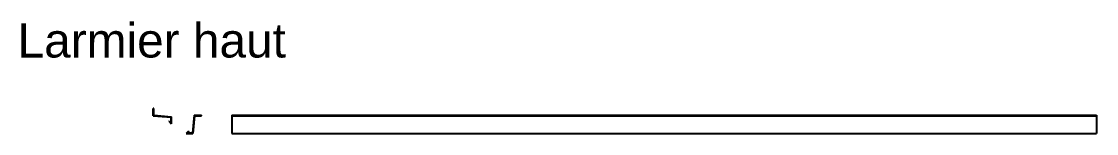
# Model space of a CAD drawing. Header units: millimetres. Extents: x -676 to 20580, y -6551 to 5193.
# Drawn here: x 6656 to 9797, y -4053 to -3726 of the extents above; entities that cross this region are included whole.
import ezdxf

# ---------------------------------------------------------------- set-up
doc = ezdxf.new("R2010")
doc.units = ezdxf.units.MM
doc.layers.get('0').update_dxf_attribs({"lineweight": 25, "true_color": 0xffffff})
doc.layers.add('0 ... LarmierHaut', color=178, linetype='Continuous', lineweight=25, true_color=0x000000)
doc.layers.add('Option Bois Brule ... OptionRecalepinage ... Larmier', color=178, linetype='Continuous', lineweight=25, true_color=0x000000)
doc.styles.add('textstyle14', font='')
doc.styles.get('textstyle14').set_extended_font_data('Liberation Sans')

# ---------------------------------------------------------------- blocks, each defined once
blk = doc.blocks.new('LarmierHautBaie1_VueCoupe')
at = {"layer": 'Option Bois Brule ... OptionRecalepinage ... Larmier'}
for p, q in [((0, 0), (0, 21.4)), ((1.5, 21.4), (0, 21.4)), ((0, 0), (51.8, -4.5)), ((1.5, 1.4), (1.5, 21.4)), ((1.5, 1.4), (53.3, -3.2)), ((46.2, -16.1), (47.3, -15)), ((46.2, -16.1), (53.3, -23.2)), ((47.3, -15), (51.8, -19.5)), ((51.8, -19.5), (51.8, -4.5)), ((53.3, -23.2), (53.3, -3.2))]:
    blk.add_line(p, q, dxfattribs=at)
blk = doc.blocks.new('LarmierHaut_VueDessus')
at = {"layer": '0 ... LarmierHaut'}
for p, q in [((0, 53.3), (0, 0)), ((0, 53.3), (2527, 53.3)), ((0, 51.8), (2527, 51.8)), ((2527, 53.3), (2527, 0)), ((0, 0), (2527, 0))]:
    blk.add_line(p, q, dxfattribs=at)

msp = doc.modelspace()

# ---------------------------------------------------------------- linework, layer by layer
for p in [(6000, 0), (6100, 0), (6200, 0)]:
    msp.add_xline(p, (0, 1))

# ---------------------------------------------------------------- block references
at = {"layer": '0 ... LarmierHaut'}
msp.add_blockref('LarmierHaut_VueDessus', (7270, -4053.3), dxfattribs=at)
at = {"layer": 'Option Bois Brule ... OptionRecalepinage ... Larmier'}
msp.add_blockref('LarmierHautBaie1_VueCoupe', (7040.92, -4001.37), dxfattribs=at)
at = {"layer": 'Option Bois Brule ... OptionRecalepinage ... Larmier', "rotation": 270}
msp.add_blockref('LarmierHautBaie1_VueCoupe', (7160, -4000), dxfattribs=at)

# ---------------------------------------------------------------- texts
at = {"insert": (6644.36, -3731.11), "char_height": 100, "attachment_point": 1, "style": 'textstyle14'}
msp.add_mtext('Larmier haut', dxfattribs=at)

doc.saveas('drawing.dxf')
